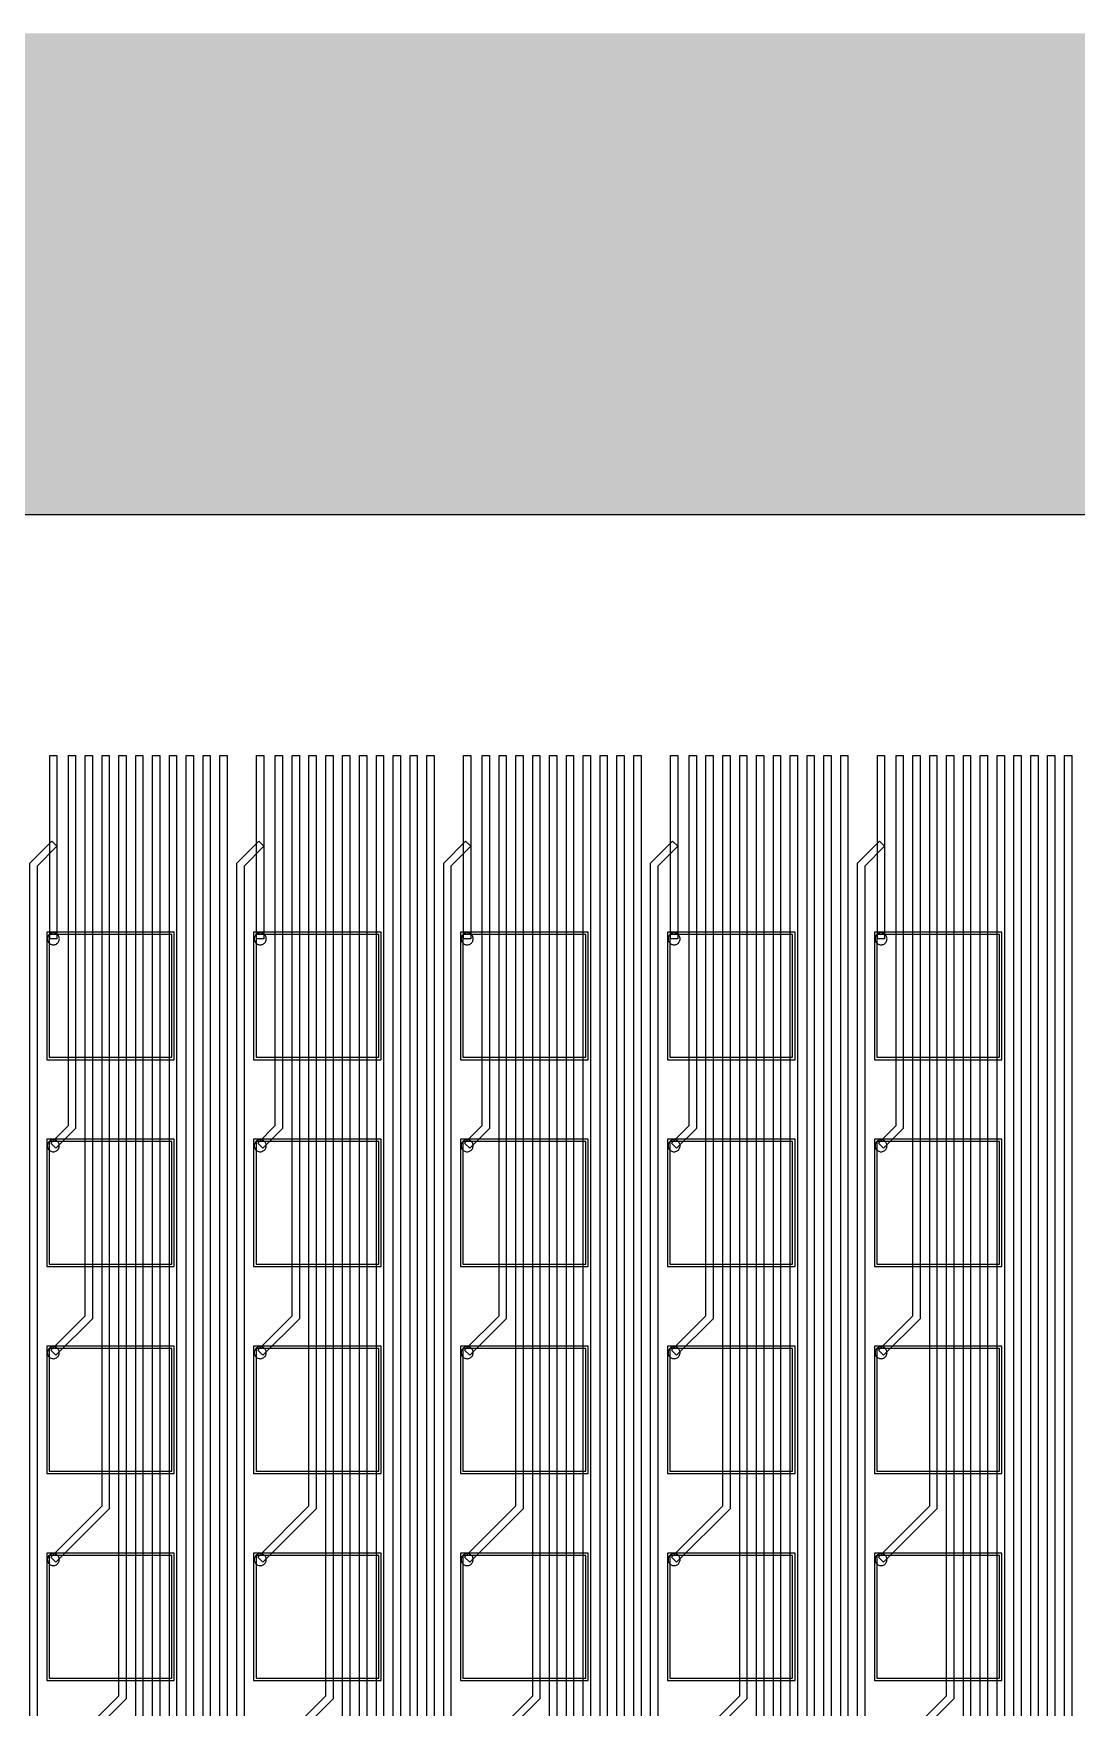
# Model space of a CAD drawing. Header units: metres. Extents: x -534 to 4285, y 130 to 1822.
# Drawn here: x 338 to 772, y 1127 to 1822 of the extents above; entities that cross this region are included whole.
import ezdxf

# ---------------------------------------------------------------- set-up
doc = ezdxf.new("R2010")
doc.units = ezdxf.units.M
for name, color, linetype in [('Etching', 1, 'CONTINUOUS'), ('EtchingPad', 2, 'CONTINUOUS'), ('Metal1', 4, 'CONTINUOUS'), ('Metal2', 3, 'CONTINUOUS'), ('Polyimide', 7, 'CONTINUOUS'), ('Polyimide_Negative', 5, 'CONTINUOUS')]:
    doc.layers.add(name, color=color, linetype=linetype)

msp = doc.modelspace()

# ---------------------------------------------------------------- hatches: boundary and pattern name
at = {"layer": 'Polyimide_Negative'}
h = msp.add_hatch(color=5, dxfattribs=at)
h.paths.add_polyline_path([(-534, 1822.5), (4285, 1822.5), (4285, 230), (39.64, 230), (28.21, 217.79), (13.87, 204.37), (-1.31, 191.91), (-17.27, 180.47), (-33.95, 170.1), (-51.27, 160.84), (-69.15, 152.74), (-87.53, 145.82), (-106.33, 140.12), (-125.45, 135.66), (-144.83, 132.46), (-164.37, 130.54), (-184, 129.89), (-203.63, 130.54), (-223.17, 132.46), (-242.55, 135.66), (-261.67, 140.12), (-280.47, 145.82), (-298.85, 152.74), (-316.73, 160.84), (-334.05, 170.1), (-350.73, 180.47), (-366.69, 191.91), (-381.87, 204.37), (-396.21, 217.79), (-407.64, 230), (-534, 230), (-534, 1822.5)])
h.paths.add_polyline_path([(-284, 430), (-283.79, 423.46), (-283.14, 416.95), (-282.08, 410.49), (-280.59, 404.12), (-278.69, 397.86), (-276.39, 391.73), (-273.69, 385.77), (-270.6, 380), (-267.15, 374.44), (-263.34, 369.12), (-259.18, 364.07), (-254.71, 359.29), (-249.93, 354.82), (-244.88, 350.66), (-239.56, 346.85), (-234, 343.4), (-228.23, 340.31), (-222.27, 337.61), (-216.14, 335.31), (-209.88, 333.41), (-203.51, 331.92), (-197.05, 330.86), (-190.54, 330.21), (-184, 330), (-177.46, 330.21), (-170.95, 330.86), (-164.49, 331.92), (-158.12, 333.41), (-151.86, 335.31), (-145.73, 337.61), (-139.77, 340.31), (-134, 343.4), (-128.44, 346.85), (-123.12, 350.66), (-118.07, 354.82), (-113.29, 359.29), (-108.82, 364.07), (-104.66, 369.12), (-100.85, 374.44), (-97.4, 380), (-94.31, 385.77), (-91.61, 391.73), (-89.31, 397.86), (-87.41, 404.12), (-85.92, 410.49), (-84.86, 416.95), (-84.21, 423.46), (-84, 430), (1965, 430), (3830, 430), (3830.22, 436.87), (3830.9, 443.71), (3832.02, 450.48), (3833.58, 457.18), (3835.57, 463.75), (3837.99, 470.18), (3840.83, 476.44), (3844.07, 482.5), (3847.7, 488.33), (3851.7, 493.92), (3856.06, 499.23), (3860.75, 504.25), (3865.77, 508.94), (3871.08, 513.3), (3876.67, 517.3), (3882.5, 520.93), (3888.56, 524.17), (3894.82, 527.01), (3901.25, 529.43), (3907.82, 531.42), (3914.52, 532.98), (3921.29, 534.1), (3928.13, 534.78), (3935, 535), (3941.87, 534.78), (3948.71, 534.1), (3955.48, 532.98), (3962.18, 531.42), (3968.75, 529.43), (3975.18, 527.01), (3981.44, 524.17), (3987.5, 520.93), (3993.33, 517.3), (3998.92, 513.3), (4004.23, 508.94), (4009.25, 504.25), (4013.94, 499.23), (4018.3, 493.92), (4022.3, 488.33), (4025.93, 482.5), (4029.17, 476.44), (4032.01, 470.18), (4034.43, 463.75), (4036.42, 457.18), (4037.98, 450.48), (4039.1, 443.71), (4039.78, 436.87), (4040, 430), (4085, 430), (4085, 1622.5), (-334, 1622.5), (-334, 430), (-284, 430)], flags=0)

# ---------------------------------------------------------------- linework, layer by layer
at = {"layer": 'Etching'}
for points in [[(349.25, 1446.25), (349.23, 1446.58), (349.16, 1446.9), (349.06, 1447.21), (348.92, 1447.5), (348.73, 1447.77), (348.52, 1448.02), (348.27, 1448.23), (348, 1448.42), (347.71, 1448.56), (347.4, 1448.66), (347.08, 1448.73), (346.75, 1448.75), (346.42, 1448.73), (346.1, 1448.66), (345.79, 1448.56), (345.5, 1448.42), (345.23, 1448.23), (344.98, 1448.02), (344.77, 1447.77), (344.58, 1447.5), (344.44, 1447.21), (344.34, 1446.9), (344.27, 1446.58), (344.25, 1446.25), (344.27, 1445.92), (344.34, 1445.6), (344.44, 1445.29), (344.58, 1445), (344.77, 1444.73), (344.98, 1444.48), (345.23, 1444.27), (345.5, 1444.08), (345.79, 1443.94), (346.1, 1443.84), (346.42, 1443.77), (346.75, 1443.75), (347.08, 1443.77), (347.4, 1443.84), (347.71, 1443.94), (348, 1444.08), (348.27, 1444.27), (348.52, 1444.48), (348.73, 1444.73), (348.92, 1445), (349.06, 1445.29), (349.16, 1445.6), (349.23, 1445.92), (349.25, 1446.25)], [(435.25, 1446.25), (435.23, 1446.58), (435.16, 1446.9), (435.06, 1447.21), (434.92, 1447.5), (434.73, 1447.77), (434.52, 1448.02), (434.27, 1448.23), (434, 1448.42), (433.71, 1448.56), (433.4, 1448.66), (433.08, 1448.73), (432.75, 1448.75), (432.42, 1448.73), (432.1, 1448.66), (431.79, 1448.56), (431.5, 1448.42), (431.23, 1448.23), (430.98, 1448.02), (430.77, 1447.77), (430.58, 1447.5), (430.44, 1447.21), (430.34, 1446.9), (430.27, 1446.58), (430.25, 1446.25), (430.27, 1445.92), (430.34, 1445.6), (430.44, 1445.29), (430.58, 1445), (430.77, 1444.73), (430.98, 1444.48), (431.23, 1444.27), (431.5, 1444.08), (431.79, 1443.94), (432.1, 1443.84), (432.42, 1443.77), (432.75, 1443.75), (433.08, 1443.77), (433.4, 1443.84), (433.71, 1443.94), (434, 1444.08), (434.27, 1444.27), (434.52, 1444.48), (434.73, 1444.73), (434.92, 1445), (435.06, 1445.29), (435.16, 1445.6), (435.23, 1445.92), (435.25, 1446.25)], [(521.25, 1446.25), (521.23, 1446.58), (521.16, 1446.9), (521.06, 1447.21), (520.92, 1447.5), (520.73, 1447.77), (520.52, 1448.02), (520.27, 1448.23), (520, 1448.42), (519.71, 1448.56), (519.4, 1448.66), (519.08, 1448.73), (518.75, 1448.75), (518.42, 1448.73), (518.1, 1448.66), (517.79, 1448.56), (517.5, 1448.42), (517.23, 1448.23), (516.98, 1448.02), (516.77, 1447.77), (516.58, 1447.5), (516.44, 1447.21), (516.34, 1446.9), (516.27, 1446.58), (516.25, 1446.25), (516.27, 1445.92), (516.34, 1445.6), (516.44, 1445.29), (516.58, 1445), (516.77, 1444.73), (516.98, 1444.48), (517.23, 1444.27), (517.5, 1444.08), (517.79, 1443.94), (518.1, 1443.84), (518.42, 1443.77), (518.75, 1443.75), (519.08, 1443.77), (519.4, 1443.84), (519.71, 1443.94), (520, 1444.08), (520.27, 1444.27), (520.52, 1444.48), (520.73, 1444.73), (520.92, 1445), (521.06, 1445.29), (521.16, 1445.6), (521.23, 1445.92), (521.25, 1446.25)], [(607.25, 1446.25), (607.23, 1446.58), (607.16, 1446.9), (607.06, 1447.21), (606.92, 1447.5), (606.73, 1447.77), (606.52, 1448.02), (606.27, 1448.23), (606, 1448.42), (605.71, 1448.56), (605.4, 1448.66), (605.08, 1448.73), (604.75, 1448.75), (604.42, 1448.73), (604.1, 1448.66), (603.79, 1448.56), (603.5, 1448.42), (603.23, 1448.23), (602.98, 1448.02), (602.77, 1447.77), (602.58, 1447.5), (602.44, 1447.21), (602.34, 1446.9), (602.27, 1446.58), (602.25, 1446.25), (602.27, 1445.92), (602.34, 1445.6), (602.44, 1445.29), (602.58, 1445), (602.77, 1444.73), (602.98, 1444.48), (603.23, 1444.27), (603.5, 1444.08), (603.79, 1443.94), (604.1, 1443.84), (604.42, 1443.77), (604.75, 1443.75), (605.08, 1443.77), (605.4, 1443.84), (605.71, 1443.94), (606, 1444.08), (606.27, 1444.27), (606.52, 1444.48), (606.73, 1444.73), (606.92, 1445), (607.06, 1445.29), (607.16, 1445.6), (607.23, 1445.92), (607.25, 1446.25)], [(693.25, 1446.25), (693.23, 1446.58), (693.16, 1446.9), (693.06, 1447.21), (692.92, 1447.5), (692.73, 1447.77), (692.52, 1448.02), (692.27, 1448.23), (692, 1448.42), (691.71, 1448.56), (691.4, 1448.66), (691.08, 1448.73), (690.75, 1448.75), (690.42, 1448.73), (690.1, 1448.66), (689.79, 1448.56), (689.5, 1448.42), (689.23, 1448.23), (688.98, 1448.02), (688.77, 1447.77), (688.58, 1447.5), (688.44, 1447.21), (688.34, 1446.9), (688.27, 1446.58), (688.25, 1446.25), (688.27, 1445.92), (688.34, 1445.6), (688.44, 1445.29), (688.58, 1445), (688.77, 1444.73), (688.98, 1444.48), (689.23, 1444.27), (689.5, 1444.08), (689.79, 1443.94), (690.1, 1443.84), (690.42, 1443.77), (690.75, 1443.75), (691.08, 1443.77), (691.4, 1443.84), (691.71, 1443.94), (692, 1444.08), (692.27, 1444.27), (692.52, 1444.48), (692.73, 1444.73), (692.92, 1445), (693.06, 1445.29), (693.16, 1445.6), (693.23, 1445.92), (693.25, 1446.25)], [(349.25, 1360.25), (349.23, 1360.58), (349.16, 1360.9), (349.06, 1361.21), (348.92, 1361.5), (348.73, 1361.77), (348.52, 1362.02), (348.27, 1362.23), (348, 1362.42), (347.71, 1362.56), (347.4, 1362.66), (347.08, 1362.73), (346.75, 1362.75), (346.42, 1362.73), (346.1, 1362.66), (345.79, 1362.56), (345.5, 1362.42), (345.23, 1362.23), (344.98, 1362.02), (344.77, 1361.77), (344.58, 1361.5), (344.44, 1361.21), (344.34, 1360.9), (344.27, 1360.58), (344.25, 1360.25), (344.27, 1359.92), (344.34, 1359.6), (344.44, 1359.29), (344.58, 1359), (344.77, 1358.73), (344.98, 1358.48), (345.23, 1358.27), (345.5, 1358.08), (345.79, 1357.94), (346.1, 1357.84), (346.42, 1357.77), (346.75, 1357.75), (347.08, 1357.77), (347.4, 1357.84), (347.71, 1357.94), (348, 1358.08), (348.27, 1358.27), (348.52, 1358.48), (348.73, 1358.73), (348.92, 1359), (349.06, 1359.29), (349.16, 1359.6), (349.23, 1359.92), (349.25, 1360.25)], [(435.25, 1360.25), (435.23, 1360.58), (435.16, 1360.9), (435.06, 1361.21), (434.92, 1361.5), (434.73, 1361.77), (434.52, 1362.02), (434.27, 1362.23), (434, 1362.42), (433.71, 1362.56), (433.4, 1362.66), (433.08, 1362.73), (432.75, 1362.75), (432.42, 1362.73), (432.1, 1362.66), (431.79, 1362.56), (431.5, 1362.42), (431.23, 1362.23), (430.98, 1362.02), (430.77, 1361.77), (430.58, 1361.5), (430.44, 1361.21), (430.34, 1360.9), (430.27, 1360.58), (430.25, 1360.25), (430.27, 1359.92), (430.34, 1359.6), (430.44, 1359.29), (430.58, 1359), (430.77, 1358.73), (430.98, 1358.48), (431.23, 1358.27), (431.5, 1358.08), (431.79, 1357.94), (432.1, 1357.84), (432.42, 1357.77), (432.75, 1357.75), (433.08, 1357.77), (433.4, 1357.84), (433.71, 1357.94), (434, 1358.08), (434.27, 1358.27), (434.52, 1358.48), (434.73, 1358.73), (434.92, 1359), (435.06, 1359.29), (435.16, 1359.6), (435.23, 1359.92), (435.25, 1360.25)], [(521.25, 1360.25), (521.23, 1360.58), (521.16, 1360.9), (521.06, 1361.21), (520.92, 1361.5), (520.73, 1361.77), (520.52, 1362.02), (520.27, 1362.23), (520, 1362.42), (519.71, 1362.56), (519.4, 1362.66), (519.08, 1362.73), (518.75, 1362.75), (518.42, 1362.73), (518.1, 1362.66), (517.79, 1362.56), (517.5, 1362.42), (517.23, 1362.23), (516.98, 1362.02), (516.77, 1361.77), (516.58, 1361.5), (516.44, 1361.21), (516.34, 1360.9), (516.27, 1360.58), (516.25, 1360.25), (516.27, 1359.92), (516.34, 1359.6), (516.44, 1359.29), (516.58, 1359), (516.77, 1358.73), (516.98, 1358.48), (517.23, 1358.27), (517.5, 1358.08), (517.79, 1357.94), (518.1, 1357.84), (518.42, 1357.77), (518.75, 1357.75), (519.08, 1357.77), (519.4, 1357.84), (519.71, 1357.94), (520, 1358.08), (520.27, 1358.27), (520.52, 1358.48), (520.73, 1358.73), (520.92, 1359), (521.06, 1359.29), (521.16, 1359.6), (521.23, 1359.92), (521.25, 1360.25)], [(607.25, 1360.25), (607.23, 1360.58), (607.16, 1360.9), (607.06, 1361.21), (606.92, 1361.5), (606.73, 1361.77), (606.52, 1362.02), (606.27, 1362.23), (606, 1362.42), (605.71, 1362.56), (605.4, 1362.66), (605.08, 1362.73), (604.75, 1362.75), (604.42, 1362.73), (604.1, 1362.66), (603.79, 1362.56), (603.5, 1362.42), (603.23, 1362.23), (602.98, 1362.02), (602.77, 1361.77), (602.58, 1361.5), (602.44, 1361.21), (602.34, 1360.9), (602.27, 1360.58), (602.25, 1360.25), (602.27, 1359.92), (602.34, 1359.6), (602.44, 1359.29), (602.58, 1359), (602.77, 1358.73), (602.98, 1358.48), (603.23, 1358.27), (603.5, 1358.08), (603.79, 1357.94), (604.1, 1357.84), (604.42, 1357.77), (604.75, 1357.75), (605.08, 1357.77), (605.4, 1357.84), (605.71, 1357.94), (606, 1358.08), (606.27, 1358.27), (606.52, 1358.48), (606.73, 1358.73), (606.92, 1359), (607.06, 1359.29), (607.16, 1359.6), (607.23, 1359.92), (607.25, 1360.25)], [(693.25, 1360.25), (693.23, 1360.58), (693.16, 1360.9), (693.06, 1361.21), (692.92, 1361.5), (692.73, 1361.77), (692.52, 1362.02), (692.27, 1362.23), (692, 1362.42), (691.71, 1362.56), (691.4, 1362.66), (691.08, 1362.73), (690.75, 1362.75), (690.42, 1362.73), (690.1, 1362.66), (689.79, 1362.56), (689.5, 1362.42), (689.23, 1362.23), (688.98, 1362.02), (688.77, 1361.77), (688.58, 1361.5), (688.44, 1361.21), (688.34, 1360.9), (688.27, 1360.58), (688.25, 1360.25), (688.27, 1359.92), (688.34, 1359.6), (688.44, 1359.29), (688.58, 1359), (688.77, 1358.73), (688.98, 1358.48), (689.23, 1358.27), (689.5, 1358.08), (689.79, 1357.94), (690.1, 1357.84), (690.42, 1357.77), (690.75, 1357.75), (691.08, 1357.77), (691.4, 1357.84), (691.71, 1357.94), (692, 1358.08), (692.27, 1358.27), (692.52, 1358.48), (692.73, 1358.73), (692.92, 1359), (693.06, 1359.29), (693.16, 1359.6), (693.23, 1359.92), (693.25, 1360.25)], [(349.25, 1274.25), (349.23, 1274.58), (349.16, 1274.9), (349.06, 1275.21), (348.92, 1275.5), (348.73, 1275.77), (348.52, 1276.02), (348.27, 1276.23), (348, 1276.42), (347.71, 1276.56), (347.4, 1276.66), (347.08, 1276.73), (346.75, 1276.75), (346.42, 1276.73), (346.1, 1276.66), (345.79, 1276.56), (345.5, 1276.42), (345.23, 1276.23), (344.98, 1276.02), (344.77, 1275.77), (344.58, 1275.5), (344.44, 1275.21), (344.34, 1274.9), (344.27, 1274.58), (344.25, 1274.25), (344.27, 1273.92), (344.34, 1273.6), (344.44, 1273.29), (344.58, 1273), (344.77, 1272.73), (344.98, 1272.48), (345.23, 1272.27), (345.5, 1272.08), (345.79, 1271.94), (346.1, 1271.84), (346.42, 1271.77), (346.75, 1271.75), (347.08, 1271.77), (347.4, 1271.84), (347.71, 1271.94), (348, 1272.08), (348.27, 1272.27), (348.52, 1272.48), (348.73, 1272.73), (348.92, 1273), (349.06, 1273.29), (349.16, 1273.6), (349.23, 1273.92), (349.25, 1274.25)], [(435.25, 1274.25), (435.23, 1274.58), (435.16, 1274.9), (435.06, 1275.21), (434.92, 1275.5), (434.73, 1275.77), (434.52, 1276.02), (434.27, 1276.23), (434, 1276.42), (433.71, 1276.56), (433.4, 1276.66), (433.08, 1276.73), (432.75, 1276.75), (432.42, 1276.73), (432.1, 1276.66), (431.79, 1276.56), (431.5, 1276.42), (431.23, 1276.23), (430.98, 1276.02), (430.77, 1275.77), (430.58, 1275.5), (430.44, 1275.21), (430.34, 1274.9), (430.27, 1274.58), (430.25, 1274.25), (430.27, 1273.92), (430.34, 1273.6), (430.44, 1273.29), (430.58, 1273), (430.77, 1272.73), (430.98, 1272.48), (431.23, 1272.27), (431.5, 1272.08), (431.79, 1271.94), (432.1, 1271.84), (432.42, 1271.77), (432.75, 1271.75), (433.08, 1271.77), (433.4, 1271.84), (433.71, 1271.94), (434, 1272.08), (434.27, 1272.27), (434.52, 1272.48), (434.73, 1272.73), (434.92, 1273), (435.06, 1273.29), (435.16, 1273.6), (435.23, 1273.92), (435.25, 1274.25)], [(521.25, 1274.25), (521.23, 1274.58), (521.16, 1274.9), (521.06, 1275.21), (520.92, 1275.5), (520.73, 1275.77), (520.52, 1276.02), (520.27, 1276.23), (520, 1276.42), (519.71, 1276.56), (519.4, 1276.66), (519.08, 1276.73), (518.75, 1276.75), (518.42, 1276.73), (518.1, 1276.66), (517.79, 1276.56), (517.5, 1276.42), (517.23, 1276.23), (516.98, 1276.02), (516.77, 1275.77), (516.58, 1275.5), (516.44, 1275.21), (516.34, 1274.9), (516.27, 1274.58), (516.25, 1274.25), (516.27, 1273.92), (516.34, 1273.6), (516.44, 1273.29), (516.58, 1273), (516.77, 1272.73), (516.98, 1272.48), (517.23, 1272.27), (517.5, 1272.08), (517.79, 1271.94), (518.1, 1271.84), (518.42, 1271.77), (518.75, 1271.75), (519.08, 1271.77), (519.4, 1271.84), (519.71, 1271.94), (520, 1272.08), (520.27, 1272.27), (520.52, 1272.48), (520.73, 1272.73), (520.92, 1273), (521.06, 1273.29), (521.16, 1273.6), (521.23, 1273.92), (521.25, 1274.25)], [(607.25, 1274.25), (607.23, 1274.58), (607.16, 1274.9), (607.06, 1275.21), (606.92, 1275.5), (606.73, 1275.77), (606.52, 1276.02), (606.27, 1276.23), (606, 1276.42), (605.71, 1276.56), (605.4, 1276.66), (605.08, 1276.73), (604.75, 1276.75), (604.42, 1276.73), (604.1, 1276.66), (603.79, 1276.56), (603.5, 1276.42), (603.23, 1276.23), (602.98, 1276.02), (602.77, 1275.77), (602.58, 1275.5), (602.44, 1275.21), (602.34, 1274.9), (602.27, 1274.58), (602.25, 1274.25), (602.27, 1273.92), (602.34, 1273.6), (602.44, 1273.29), (602.58, 1273), (602.77, 1272.73), (602.98, 1272.48), (603.23, 1272.27), (603.5, 1272.08), (603.79, 1271.94), (604.1, 1271.84), (604.42, 1271.77), (604.75, 1271.75), (605.08, 1271.77), (605.4, 1271.84), (605.71, 1271.94), (606, 1272.08), (606.27, 1272.27), (606.52, 1272.48), (606.73, 1272.73), (606.92, 1273), (607.06, 1273.29), (607.16, 1273.6), (607.23, 1273.92), (607.25, 1274.25)], [(693.25, 1274.25), (693.23, 1274.58), (693.16, 1274.9), (693.06, 1275.21), (692.92, 1275.5), (692.73, 1275.77), (692.52, 1276.02), (692.27, 1276.23), (692, 1276.42), (691.71, 1276.56), (691.4, 1276.66), (691.08, 1276.73), (690.75, 1276.75), (690.42, 1276.73), (690.1, 1276.66), (689.79, 1276.56), (689.5, 1276.42), (689.23, 1276.23), (688.98, 1276.02), (688.77, 1275.77), (688.58, 1275.5), (688.44, 1275.21), (688.34, 1274.9), (688.27, 1274.58), (688.25, 1274.25), (688.27, 1273.92), (688.34, 1273.6), (688.44, 1273.29), (688.58, 1273), (688.77, 1272.73), (688.98, 1272.48), (689.23, 1272.27), (689.5, 1272.08), (689.79, 1271.94), (690.1, 1271.84), (690.42, 1271.77), (690.75, 1271.75), (691.08, 1271.77), (691.4, 1271.84), (691.71, 1271.94), (692, 1272.08), (692.27, 1272.27), (692.52, 1272.48), (692.73, 1272.73), (692.92, 1273), (693.06, 1273.29), (693.16, 1273.6), (693.23, 1273.92), (693.25, 1274.25)], [(349.25, 1188.25), (349.23, 1188.58), (349.16, 1188.9), (349.06, 1189.21), (348.92, 1189.5), (348.73, 1189.77), (348.52, 1190.02), (348.27, 1190.23), (348, 1190.42), (347.71, 1190.56), (347.4, 1190.66), (347.08, 1190.73), (346.75, 1190.75), (346.42, 1190.73), (346.1, 1190.66), (345.79, 1190.56), (345.5, 1190.42), (345.23, 1190.23), (344.98, 1190.02), (344.77, 1189.77), (344.58, 1189.5), (344.44, 1189.21), (344.34, 1188.9), (344.27, 1188.58), (344.25, 1188.25), (344.27, 1187.92), (344.34, 1187.6), (344.44, 1187.29), (344.58, 1187), (344.77, 1186.73), (344.98, 1186.48), (345.23, 1186.27), (345.5, 1186.08), (345.79, 1185.94), (346.1, 1185.84), (346.42, 1185.77), (346.75, 1185.75), (347.08, 1185.77), (347.4, 1185.84), (347.71, 1185.94), (348, 1186.08), (348.27, 1186.27), (348.52, 1186.48), (348.73, 1186.73), (348.92, 1187), (349.06, 1187.29), (349.16, 1187.6), (349.23, 1187.92), (349.25, 1188.25)], [(435.25, 1188.25), (435.23, 1188.58), (435.16, 1188.9), (435.06, 1189.21), (434.92, 1189.5), (434.73, 1189.77), (434.52, 1190.02), (434.27, 1190.23), (434, 1190.42), (433.71, 1190.56), (433.4, 1190.66), (433.08, 1190.73), (432.75, 1190.75), (432.42, 1190.73), (432.1, 1190.66), (431.79, 1190.56), (431.5, 1190.42), (431.23, 1190.23), (430.98, 1190.02), (430.77, 1189.77), (430.58, 1189.5), (430.44, 1189.21), (430.34, 1188.9), (430.27, 1188.58), (430.25, 1188.25), (430.27, 1187.92), (430.34, 1187.6), (430.44, 1187.29), (430.58, 1187), (430.77, 1186.73), (430.98, 1186.48), (431.23, 1186.27), (431.5, 1186.08), (431.79, 1185.94), (432.1, 1185.84), (432.42, 1185.77), (432.75, 1185.75), (433.08, 1185.77), (433.4, 1185.84), (433.71, 1185.94), (434, 1186.08), (434.27, 1186.27), (434.52, 1186.48), (434.73, 1186.73), (434.92, 1187), (435.06, 1187.29), (435.16, 1187.6), (435.23, 1187.92), (435.25, 1188.25)], [(521.25, 1188.25), (521.23, 1188.58), (521.16, 1188.9), (521.06, 1189.21), (520.92, 1189.5), (520.73, 1189.77), (520.52, 1190.02), (520.27, 1190.23), (520, 1190.42), (519.71, 1190.56), (519.4, 1190.66), (519.08, 1190.73), (518.75, 1190.75), (518.42, 1190.73), (518.1, 1190.66), (517.79, 1190.56), (517.5, 1190.42), (517.23, 1190.23), (516.98, 1190.02), (516.77, 1189.77), (516.58, 1189.5), (516.44, 1189.21), (516.34, 1188.9), (516.27, 1188.58), (516.25, 1188.25), (516.27, 1187.92), (516.34, 1187.6), (516.44, 1187.29), (516.58, 1187), (516.77, 1186.73), (516.98, 1186.48), (517.23, 1186.27), (517.5, 1186.08), (517.79, 1185.94), (518.1, 1185.84), (518.42, 1185.77), (518.75, 1185.75), (519.08, 1185.77), (519.4, 1185.84), (519.71, 1185.94), (520, 1186.08), (520.27, 1186.27), (520.52, 1186.48), (520.73, 1186.73), (520.92, 1187), (521.06, 1187.29), (521.16, 1187.6), (521.23, 1187.92), (521.25, 1188.25)], [(607.25, 1188.25), (607.23, 1188.58), (607.16, 1188.9), (607.06, 1189.21), (606.92, 1189.5), (606.73, 1189.77), (606.52, 1190.02), (606.27, 1190.23), (606, 1190.42), (605.71, 1190.56), (605.4, 1190.66), (605.08, 1190.73), (604.75, 1190.75), (604.42, 1190.73), (604.1, 1190.66), (603.79, 1190.56), (603.5, 1190.42), (603.23, 1190.23), (602.98, 1190.02), (602.77, 1189.77), (602.58, 1189.5), (602.44, 1189.21), (602.34, 1188.9), (602.27, 1188.58), (602.25, 1188.25), (602.27, 1187.92), (602.34, 1187.6), (602.44, 1187.29), (602.58, 1187), (602.77, 1186.73), (602.98, 1186.48), (603.23, 1186.27), (603.5, 1186.08), (603.79, 1185.94), (604.1, 1185.84), (604.42, 1185.77), (604.75, 1185.75), (605.08, 1185.77), (605.4, 1185.84), (605.71, 1185.94), (606, 1186.08), (606.27, 1186.27), (606.52, 1186.48), (606.73, 1186.73), (606.92, 1187), (607.06, 1187.29), (607.16, 1187.6), (607.23, 1187.92), (607.25, 1188.25)], [(693.25, 1188.25), (693.23, 1188.58), (693.16, 1188.9), (693.06, 1189.21), (692.92, 1189.5), (692.73, 1189.77), (692.52, 1190.02), (692.27, 1190.23), (692, 1190.42), (691.71, 1190.56), (691.4, 1190.66), (691.08, 1190.73), (690.75, 1190.75), (690.42, 1190.73), (690.1, 1190.66), (689.79, 1190.56), (689.5, 1190.42), (689.23, 1190.23), (688.98, 1190.02), (688.77, 1189.77), (688.58, 1189.5), (688.44, 1189.21), (688.34, 1188.9), (688.27, 1188.58), (688.25, 1188.25), (688.27, 1187.92), (688.34, 1187.6), (688.44, 1187.29), (688.58, 1187), (688.77, 1186.73), (688.98, 1186.48), (689.23, 1186.27), (689.5, 1186.08), (689.79, 1185.94), (690.1, 1185.84), (690.42, 1185.77), (690.75, 1185.75), (691.08, 1185.77), (691.4, 1185.84), (691.71, 1185.94), (692, 1186.08), (692.27, 1186.27), (692.52, 1186.48), (692.73, 1186.73), (692.92, 1187), (693.06, 1187.29), (693.16, 1187.6), (693.23, 1187.92), (693.25, 1188.25)]]:
    msp.add_lwpolyline(points, close=True, dxfattribs=at)
at = {"layer": 'EtchingPad'}
for points in [[(345, 1397), (396, 1397), (396, 1448), (345, 1448), (345, 1397)], [(431, 1397), (482, 1397), (482, 1448), (431, 1448), (431, 1397)], [(517, 1397), (568, 1397), (568, 1448), (517, 1448), (517, 1397)], [(603, 1397), (654, 1397), (654, 1448), (603, 1448), (603, 1397)], [(689, 1397), (740, 1397), (740, 1448), (689, 1448), (689, 1397)], [(345, 1311), (396, 1311), (396, 1362), (345, 1362), (345, 1311)], [(431, 1311), (482, 1311), (482, 1362), (431, 1362), (431, 1311)], [(517, 1311), (568, 1311), (568, 1362), (517, 1362), (517, 1311)], [(603, 1311), (654, 1311), (654, 1362), (603, 1362), (603, 1311)], [(689, 1311), (740, 1311), (740, 1362), (689, 1362), (689, 1311)], [(345, 1225), (396, 1225), (396, 1276), (345, 1276), (345, 1225)], [(431, 1225), (482, 1225), (482, 1276), (431, 1276), (431, 1225)], [(517, 1225), (568, 1225), (568, 1276), (517, 1276), (517, 1225)], [(603, 1225), (654, 1225), (654, 1276), (603, 1276), (603, 1225)], [(689, 1225), (740, 1225), (740, 1276), (689, 1276), (689, 1225)], [(345, 1139), (396, 1139), (396, 1190), (345, 1190), (345, 1139)], [(431, 1139), (482, 1139), (482, 1190), (431, 1190), (431, 1139)], [(517, 1139), (568, 1139), (568, 1190), (517, 1190), (517, 1139)], [(603, 1139), (654, 1139), (654, 1190), (603, 1190), (603, 1139)], [(689, 1139), (740, 1139), (740, 1190), (689, 1190), (689, 1139)]]:
    msp.add_lwpolyline(points, close=True, dxfattribs=at)
at = {"layer": 'Metal1'}
for points in [[(348.25, 1522.5), (348.25, 1446.25), (345.25, 1446.25), (345.25, 1522.5)], [(419, 1522.5), (419, 656.38), (347.81, 585.19), (345.69, 587.31), (416, 657.62), (416, 1522.5)], [(412, 1522.5), (412, 735.38), (347.81, 671.19), (345.69, 673.31), (409, 736.62), (409, 1522.5)], [(405, 1522.5), (405, 814.38), (347.81, 757.19), (345.69, 759.31), (402, 815.62), (402, 1522.5)], [(398, 1522.5), (398, 893.38), (347.81, 843.19), (345.69, 845.31), (395, 894.62), (395, 1522.5)], [(391, 1522.5), (391, 972.38), (347.81, 929.19), (345.69, 931.31), (388, 973.62), (388, 1522.5)], [(384, 1522.5), (384, 1051.38), (347.81, 1015.19), (345.69, 1017.31), (381, 1052.62), (381, 1522.5)], [(377, 1522.5), (377, 1130.38), (347.81, 1101.19), (345.69, 1103.31), (374, 1131.62), (374, 1522.5)], [(370, 1522.5), (370, 1209.38), (347.81, 1187.19), (345.69, 1189.31), (367, 1210.62), (367, 1522.5)], [(363, 1522.5), (363, 1288.38), (347.81, 1273.19), (345.69, 1275.31), (360, 1289.62), (360, 1522.5)], [(356, 1522.5), (356, 1367.38), (347.81, 1359.19), (345.69, 1361.31), (353, 1368.62), (353, 1522.5)], [(434.25, 1522.5), (434.25, 1446.25), (431.25, 1446.25), (431.25, 1522.5)], [(505, 1522.5), (505, 656.38), (433.81, 585.19), (431.69, 587.31), (502, 657.62), (502, 1522.5)], [(498, 1522.5), (498, 735.38), (433.81, 671.19), (431.69, 673.31), (495, 736.62), (495, 1522.5)], [(491, 1522.5), (491, 814.38), (433.81, 757.19), (431.69, 759.31), (488, 815.62), (488, 1522.5)], [(484, 1522.5), (484, 893.38), (433.81, 843.19), (431.69, 845.31), (481, 894.62), (481, 1522.5)], [(477, 1522.5), (477, 972.38), (433.81, 929.19), (431.69, 931.31), (474, 973.62), (474, 1522.5)], [(470, 1522.5), (470, 1051.38), (433.81, 1015.19), (431.69, 1017.31), (467, 1052.62), (467, 1522.5)], [(463, 1522.5), (463, 1130.38), (433.81, 1101.19), (431.69, 1103.31), (460, 1131.62), (460, 1522.5)], [(456, 1522.5), (456, 1209.38), (433.81, 1187.19), (431.69, 1189.31), (453, 1210.62), (453, 1522.5)], [(449, 1522.5), (449, 1288.38), (433.81, 1273.19), (431.69, 1275.31), (446, 1289.62), (446, 1522.5)], [(442, 1522.5), (442, 1367.38), (433.81, 1359.19), (431.69, 1361.31), (439, 1368.62), (439, 1522.5)], [(520.25, 1522.5), (520.25, 1446.25), (517.25, 1446.25), (517.25, 1522.5)], [(591, 1522.5), (591, 656.38), (519.81, 585.19), (517.69, 587.31), (588, 657.62), (588, 1522.5)], [(584, 1522.5), (584, 735.38), (519.81, 671.19), (517.69, 673.31), (581, 736.62), (581, 1522.5)], [(577, 1522.5), (577, 814.38), (519.81, 757.19), (517.69, 759.31), (574, 815.62), (574, 1522.5)], [(570, 1522.5), (570, 893.38), (519.81, 843.19), (517.69, 845.31), (567, 894.62), (567, 1522.5)], [(563, 1522.5), (563, 972.38), (519.81, 929.19), (517.69, 931.31), (560, 973.62), (560, 1522.5)], [(556, 1522.5), (556, 1051.38), (519.81, 1015.19), (517.69, 1017.31), (553, 1052.62), (553, 1522.5)], [(549, 1522.5), (549, 1130.38), (519.81, 1101.19), (517.69, 1103.31), (546, 1131.62), (546, 1522.5)], [(542, 1522.5), (542, 1209.38), (519.81, 1187.19), (517.69, 1189.31), (539, 1210.62), (539, 1522.5)], [(535, 1522.5), (535, 1288.38), (519.81, 1273.19), (517.69, 1275.31), (532, 1289.62), (532, 1522.5)], [(528, 1522.5), (528, 1367.38), (519.81, 1359.19), (517.69, 1361.31), (525, 1368.62), (525, 1522.5)], [(606.25, 1522.5), (606.25, 1446.25), (603.25, 1446.25), (603.25, 1522.5)], [(677, 1522.5), (677, 656.38), (605.81, 585.19), (603.69, 587.31), (674, 657.62), (674, 1522.5)], [(670, 1522.5), (670, 735.38), (605.81, 671.19), (603.69, 673.31), (667, 736.62), (667, 1522.5)], [(663, 1522.5), (663, 814.38), (605.81, 757.19), (603.69, 759.31), (660, 815.62), (660, 1522.5)], [(656, 1522.5), (656, 893.38), (605.81, 843.19), (603.69, 845.31), (653, 894.62), (653, 1522.5)], [(649, 1522.5), (649, 972.38), (605.81, 929.19), (603.69, 931.31), (646, 973.62), (646, 1522.5)], [(642, 1522.5), (642, 1051.38), (605.81, 1015.19), (603.69, 1017.31), (639, 1052.62), (639, 1522.5)], [(635, 1522.5), (635, 1130.38), (605.81, 1101.19), (603.69, 1103.31), (632, 1131.62), (632, 1522.5)], [(628, 1522.5), (628, 1209.38), (605.81, 1187.19), (603.69, 1189.31), (625, 1210.62), (625, 1522.5)], [(621, 1522.5), (621, 1288.38), (605.81, 1273.19), (603.69, 1275.31), (618, 1289.62), (618, 1522.5)], [(614, 1522.5), (614, 1367.38), (605.81, 1359.19), (603.69, 1361.31), (611, 1368.62), (611, 1522.5)], [(692.25, 1522.5), (692.25, 1446.25), (689.25, 1446.25), (689.25, 1522.5)], [(770, 1522.5), (770, 577.38), (691.81, 499.19), (689.69, 501.31), (767, 578.62), (767, 1522.5)], [(763, 1522.5), (763, 656.38), (691.81, 585.19), (689.69, 587.31), (760, 657.62), (760, 1522.5)], [(756, 1522.5), (756, 735.38), (691.81, 671.19), (689.69, 673.31), (753, 736.62), (753, 1522.5)], [(749, 1522.5), (749, 814.38), (691.81, 757.19), (689.69, 759.31), (746, 815.62), (746, 1522.5)], [(742, 1522.5), (742, 893.38), (691.81, 843.19), (689.69, 845.31), (739, 894.62), (739, 1522.5)], [(735, 1522.5), (735, 972.38), (691.81, 929.19), (689.69, 931.31), (732, 973.62), (732, 1522.5)], [(728, 1522.5), (728, 1051.38), (691.81, 1015.19), (689.69, 1017.31), (725, 1052.62), (725, 1522.5)], [(721, 1522.5), (721, 1130.38), (691.81, 1101.19), (689.69, 1103.31), (718, 1131.62), (718, 1522.5)], [(714, 1522.5), (714, 1209.38), (691.81, 1187.19), (689.69, 1189.31), (711, 1210.62), (711, 1522.5)], [(707, 1522.5), (707, 1288.38), (691.81, 1273.19), (689.69, 1275.31), (704, 1289.62), (704, 1522.5)], [(700, 1522.5), (700, 1367.38), (691.81, 1359.19), (689.69, 1361.31), (697, 1368.62), (697, 1522.5)], [(259.69, 501.31), (337, 578.62), (337, 1477.69), (346.12, 1486.81), (348.24, 1484.69), (340, 1476.45), (340, 577.38), (261.81, 499.19)], [(345.69, 501.31), (423, 578.62), (423, 1477.69), (432.12, 1486.81), (434.24, 1484.69), (426, 1476.45), (426, 577.38), (347.81, 499.19)], [(431.69, 501.31), (509, 578.62), (509, 1477.69), (518.12, 1486.81), (520.24, 1484.69), (512, 1476.45), (512, 577.38), (433.81, 499.19)], [(517.69, 501.31), (595, 578.62), (595, 1477.69), (604.12, 1486.81), (606.24, 1484.69), (598, 1476.45), (598, 577.38), (519.81, 499.19)], [(603.69, 501.31), (681, 578.62), (681, 1477.69), (690.12, 1486.81), (692.24, 1484.69), (684, 1476.45), (684, 577.38), (605.81, 499.19)]]:
    msp.add_lwpolyline(points, close=True, dxfattribs=at)
at = {"layer": 'Metal2'}
for points in [[(344, 1396), (397, 1396), (397, 1449), (344, 1449), (344, 1396)], [(430, 1396), (483, 1396), (483, 1449), (430, 1449), (430, 1396)], [(516, 1396), (569, 1396), (569, 1449), (516, 1449), (516, 1396)], [(602, 1396), (655, 1396), (655, 1449), (602, 1449), (602, 1396)], [(688, 1396), (741, 1396), (741, 1449), (688, 1449), (688, 1396)], [(344, 1310), (397, 1310), (397, 1363), (344, 1363), (344, 1310)], [(430, 1310), (483, 1310), (483, 1363), (430, 1363), (430, 1310)], [(516, 1310), (569, 1310), (569, 1363), (516, 1363), (516, 1310)], [(602, 1310), (655, 1310), (655, 1363), (602, 1363), (602, 1310)], [(688, 1310), (741, 1310), (741, 1363), (688, 1363), (688, 1310)], [(344, 1224), (397, 1224), (397, 1277), (344, 1277), (344, 1224)], [(430, 1224), (483, 1224), (483, 1277), (430, 1277), (430, 1224)], [(516, 1224), (569, 1224), (569, 1277), (516, 1277), (516, 1224)], [(602, 1224), (655, 1224), (655, 1277), (602, 1277), (602, 1224)], [(688, 1224), (741, 1224), (741, 1277), (688, 1277), (688, 1224)], [(344, 1138), (397, 1138), (397, 1191), (344, 1191), (344, 1138)], [(430, 1138), (483, 1138), (483, 1191), (430, 1191), (430, 1138)], [(516, 1138), (569, 1138), (569, 1191), (516, 1191), (516, 1138)], [(602, 1138), (655, 1138), (655, 1191), (602, 1191), (602, 1138)], [(688, 1138), (741, 1138), (741, 1191), (688, 1191), (688, 1138)]]:
    msp.add_lwpolyline(points, close=True, dxfattribs=at)
at = {"layer": 'Polyimide'}
msp.add_lwpolyline([(4085, 1622.5), (-334, 1622.5), (-334, 430)], dxfattribs=at)

doc.saveas('drawing.dxf')
